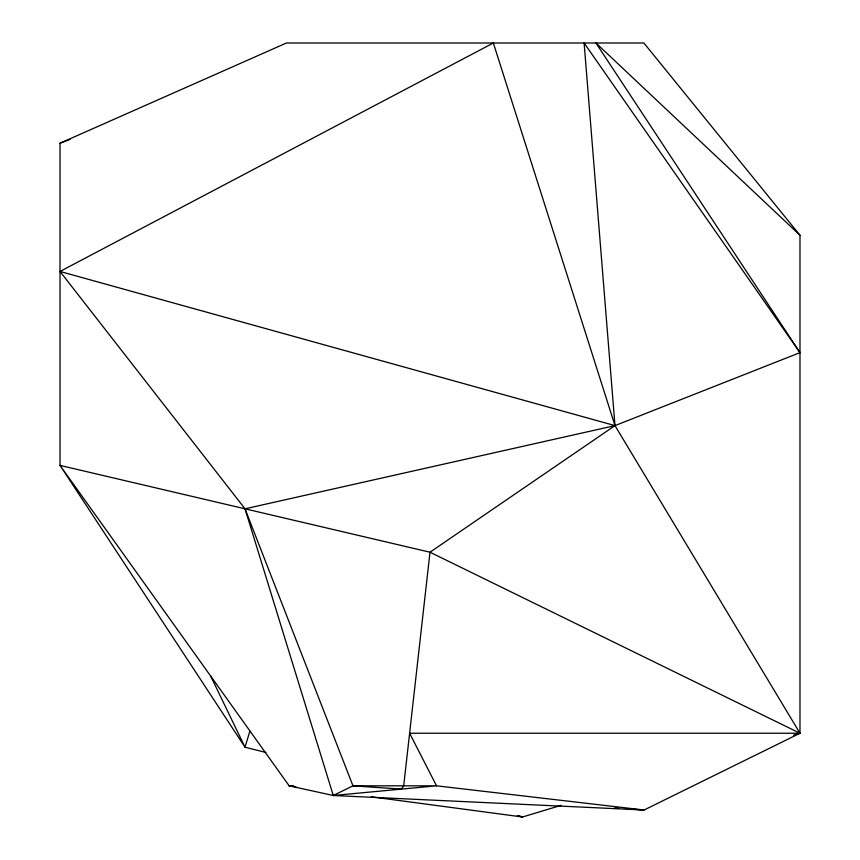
<?xml version="1.0" encoding="UTF-8"?>
<svg xmlns="http://www.w3.org/2000/svg" width="860" height="860" viewBox="0 0 860 860"><rect width="100%" height="100%" fill="white"/><g stroke="black" fill="none" stroke-linecap="round" stroke-linejoin="round"><path stroke-width="1.29" d="M249.927 730.957L245.014 747.222L265.858 752.457M799.983 235.253L595.937 43L799.983 352.643L614.986 425.614L430 552.217L60.017 465.4L60.017 143.212L286.444 43L643.882 43L799.983 235.253L799.983 733.247L644.097 810.012L333.271 795.5L289.164 785.825L60.017 465.4L245.014 747.222L210.689 676.089M626.682 808.83L644.097 810.012L436.525 785.825L409.618 733.247L799.983 733.247L430 552.217L403.695 785.825L401.351 789.114L352.976 785.825L245.014 508.808L60.017 271.448L493.339 43L614.986 425.614L799.983 733.247L793.619 735.16M333.271 795.5L352.976 785.825L436.525 785.825L333.271 795.5L245.014 508.808L614.986 425.614L584.112 43L799.983 352.643M60.017 143.212L70.036 139.406M560.967 805.39L522.493 817L371.359 796.801M295.797 786.707L289.164 785.825L293.195 785.61M289.164 785.825L293.185 786.094M614.631 808.002L618.652 808.282M517.279 815.688L522.493 817L518.655 815.785M60.017 271.448L614.986 425.614"/></g></svg>
